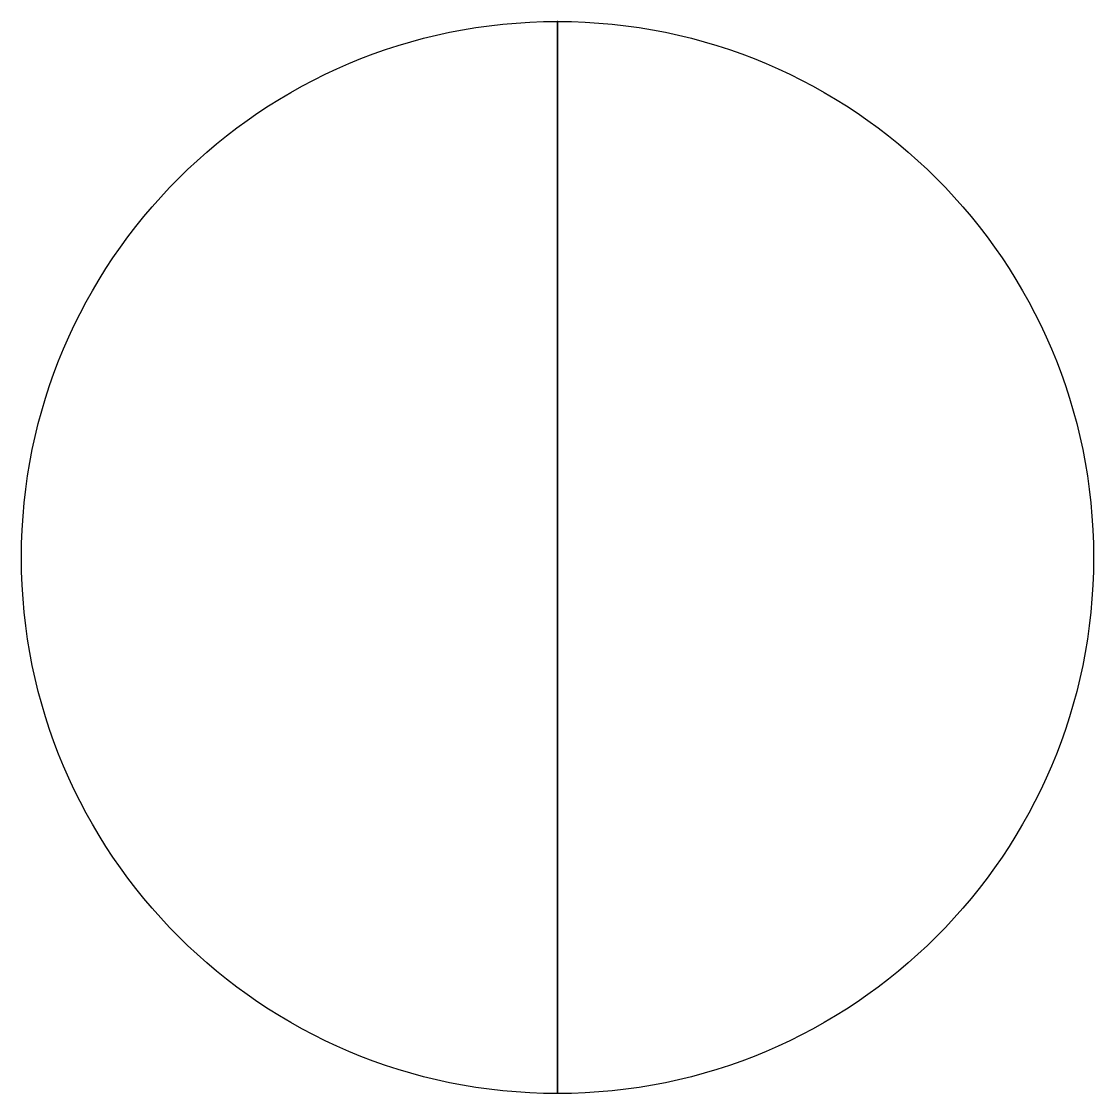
# Model space of a CAD drawing. Header units: centimetres. Extents: x -7.5 to 7.5, y -7.5 to 7.5.
import ezdxf

# ---------------------------------------------------------------- set-up
doc = ezdxf.new("R2010")
doc.units = ezdxf.units.CM
doc.header["$MEASUREMENT"] = 0
doc.layers.add('shell_inner_brace v1_Sketch1', color=7, linetype='Continuous')
doc.layers.add('shell_inner_brace v1_Sketch2', color=7, linetype='Continuous')

msp = doc.modelspace()

# ---------------------------------------------------------------- linework, layer by layer
at = {"layer": 'shell_inner_brace v1_Sketch1'}
for q in [(0, 7.5), (0, -7.5)]:
    msp.add_line((0, 0), q, dxfattribs=at)
msp.add_circle((0, 0), 7.5, dxfattribs=at)
msp.add_point((0, 0), dxfattribs=at)
at = {"layer": 'shell_inner_brace v1_Sketch2'}
for p, q in [((0, 7.5), (0, -7.5)), ((0, 0), (0, 7.5)), ((0, 0), (0, -7.5))]:
    msp.add_line(p, q, dxfattribs=at)
at = {"layer": 'shell_inner_brace v1_Sketch2', "extrusion": (1, 0, 0)}
msp.add_circle((0, 0), 7.5, dxfattribs=at)
at = {"layer": 'shell_inner_brace v1_Sketch2'}
for p in [(0, 7.5), (0, 0)]:
    msp.add_point(p, dxfattribs=at)

doc.saveas('drawing.dxf')
